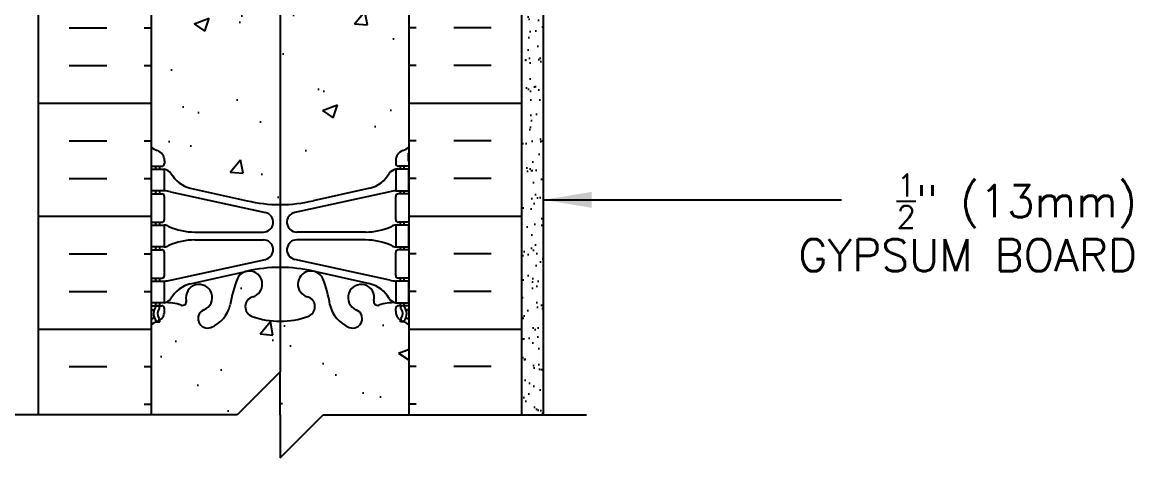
# Model space of a CAD drawing. Header units: inches. Extents: x 118.6 to 165.1, y -18.8 to 53.8.
# Drawn here: x 137.34 to 163.18, y 6.83 to 16.95 of the extents above; entities that cross this region are included whole.
import ezdxf

# ---------------------------------------------------------------- set-up
doc = ezdxf.new("R2010")
doc.units = ezdxf.units.IN
doc.header["$LTSCALE"] = 0.5
doc.header["$MEASUREMENT"] = 0
for name, color, linetype in [('HATCH', 12, 'Continuous'), ('line25', 2, 'Continuous'), ('LINE3', 3, 'Continuous'), ('LINE50', 5, 'Continuous'), ('LINE9', 9, 'Continuous'), ('TEXT', 4, 'Continuous'), ('Web_Edge', 9, 'Continuous')]:
    doc.layers.add(name, color=color, linetype=linetype)
doc.styles.add('DIM', font='romans.shx', dxfattribs={"width": 0.7})
doc.styles.add('ROMANS', font='romans.shx', dxfattribs={"height": 1.125})
doc.dimstyles.new('ext_12', dxfattribs={"dimscale": 12, "dimtxt": 0.09375, "dimasz": 0.09375, "dimexe": 0.09375, "dimexo": 0.0625, "dimgap": 0.0625, "dimtad": 1, "dimdec": 1, "dimzin": 3, "dimdsep": 46, "dimlunit": 4, "dimtxsty": 'DIM', "dimcen": 0.09, "dimdle": 0.09375, "dimclrt": 4, "dimadec": 0, "dimazin": 0, "dimtfac": 1, "dimtdec": 1, "dimtmove": 2, "dimatfit": 3, "dimfxl": 1, "dimfrac": 2, "dimtolj": 1, "dimtzin": 0, "dimarcsym": 0})

msp = doc.modelspace()

# ---------------------------------------------------------------- hatches: boundary and pattern name
at = {"layer": 'HATCH'}
h = msp.add_hatch(dxfattribs=at)
h.set_pattern_fill('AR-CONC', color=256, scale=0.5)
h.paths.add_polyline_path([(143.344, 8.828), (143.344, 7.828), (143.344, 6.828), (144.344, 7.828), (146.344, 7.828), (146.344, 9.917, 0.064398), (146.234, 9.983), (146.144, 9.983), (146.144, 10.024, -0.249069), (146.034, 10.232), (146.034, 10.299, -0.414214), (146.096, 10.362), (146.144, 10.362), (146.144, 10.432), (146.039, 10.432, 0.10046), (145.645, 10.374, -0.601435), (145.526, 10.479, 2.182095), (145.116, 10.266, -1), (144.952, 9.858, -0.24438), (144.504, 10.379, 0.053157), (144.338, 10.993, 1.553132), (143.98, 10.568, -0.735593), (143.992, 10.11, -0.082755), (143.344, 10.002, -0.082755), (142.695, 10.11, -0.735593), (142.708, 10.568, 1.553132), (142.35, 10.993, 0.053157), (142.184, 10.379, -0.24438), (141.736, 9.858, -1), (141.572, 10.266, 2.182095), (141.162, 10.479, -0.601435), (141.042, 10.374, 0.10046), (140.649, 10.432), (140.544, 10.432), (140.544, 10.362), (140.591, 10.362, -0.414214), (140.654, 10.299), (140.654, 10.232, -0.249069), (140.544, 10.024), (140.544, 9.983), (140.454, 9.983, 0.064398), (140.344, 9.917), (140.344, 7.828), (142.344, 7.828)])
h.paths.add_polyline_path([(146.344, 19.609, 0.082415), (146.2, 19.688, -0.317837), (146.034, 19.924), (146.034, 19.991, -0.414214), (146.096, 20.054), (146.144, 20.054), (146.144, 20.124), (146.039, 20.124, -0.188973), (145.883, 20.219, 0.196323), (145.434, 20.565), (144.112, 20.856, 0.057795), (143.344, 20.945, 0.057795), (142.576, 20.856), (141.254, 20.565, 0.196323), (140.805, 20.219, -0.188973), (140.649, 20.124), (140.544, 20.124), (140.544, 20.054), (140.591, 20.054, -0.414214), (140.654, 19.991), (140.654, 19.924, -0.317837), (140.487, 19.688, 0.082415), (140.344, 19.609), (140.344, 14.046, 0.082415), (140.487, 13.967, -0.317837), (140.654, 13.732), (140.654, 13.664, -0.414214), (140.591, 13.602), (140.544, 13.602), (140.544, 13.532), (140.649, 13.532, -0.188973), (140.805, 13.437, 0.196323), (141.254, 13.091), (142.576, 12.8, 0.057795), (143.344, 12.711, 0.057795), (144.112, 12.8), (145.434, 13.091, 0.196323), (145.883, 13.437, -0.188973), (146.039, 13.532), (146.144, 13.532), (146.144, 13.602), (146.096, 13.602, -0.414214), (146.034, 13.664), (146.034, 13.732, -0.317837), (146.2, 13.967, 0.082415), (146.344, 14.046)])
h.paths.add_polyline_path([(146.344, 25.828), (143.469, 25.828), (142.969, 26.328), (142.969, 27.453), (143.469, 27.953), (144.783, 27.953, -0.176192), (144.504, 28.379, 0.053157), (144.338, 28.993, 1.553132), (143.98, 28.568, -0.735593), (143.992, 28.11, -0.082755), (143.344, 28.002, -0.082755), (142.695, 28.11, -0.735593), (142.708, 28.568, 1.553132), (142.35, 28.993, 0.053157), (142.184, 28.379, -0.24438), (141.736, 27.858, -1), (141.572, 28.266, 2.182095), (141.162, 28.479, -0.601435), (141.042, 28.374, 0.10046), (140.649, 28.432), (140.544, 28.432), (140.544, 28.362), (140.591, 28.362, -0.414214), (140.654, 28.299), (140.654, 28.232, -0.249069), (140.544, 28.024), (140.544, 27.983), (140.454, 27.983, 0.064398), (140.344, 27.917), (140.344, 25.828), (140.344, 23.739, 0.064398), (140.454, 23.673), (140.544, 23.673), (140.544, 23.631, -0.249069), (140.654, 23.424), (140.654, 23.356, -0.414214), (140.591, 23.294), (140.544, 23.294), (140.544, 23.224), (140.649, 23.224, 0.10046), (141.042, 23.281, -0.601435), (141.162, 23.176, 2.182095), (141.572, 23.389, -1), (141.736, 23.798, -0.24438), (142.184, 23.277, 0.053157), (142.35, 22.663, 1.553132), (142.708, 23.087, -0.735593), (142.695, 23.545, -0.082755), (143.344, 23.653, -0.082755), (143.992, 23.545, -0.735593), (143.98, 23.087, 1.553132), (144.338, 22.663, 0.053157), (144.504, 23.277, -0.24438), (144.952, 23.798, -1), (145.116, 23.389, 2.182095), (145.526, 23.176, -0.601435), (145.645, 23.281, 0.10046), (146.039, 23.224), (146.144, 23.224), (146.144, 23.294), (146.096, 23.294, -0.414214), (146.034, 23.356), (146.034, 23.424, -0.249069), (146.144, 23.631), (146.144, 23.673), (146.234, 23.673, 0.064398), (146.344, 23.739)])
h.paths.add_polyline_path([(146.034, 28.232), (146.034, 28.299, -0.414214), (146.096, 28.362), (146.144, 28.362), (146.144, 28.432), (146.039, 28.432, 0.10046), (145.645, 28.374, -0.601435), (145.526, 28.479, 2.182095), (145.116, 28.266, -0.455774), (145.225, 27.953), (146.292, 27.953, 0.03269), (146.234, 27.983), (146.144, 27.983), (146.144, 28.024, -0.249069)], flags=17)
edge = h.paths.add_edge_path(flags=17)
edge.add_ellipse((144.214, 26.89), major_axis=(-0.746, 0), ratio=0.610344, start_angle=0, end_angle=360, ccw=False)
edge = h.paths.add_edge_path(flags=17)
edge.add_ellipse((144.214, 32.765), major_axis=(-0.746, 0), ratio=0.610344, start_angle=0, end_angle=360)
h.paths.add_polyline_path([(142.969, 33.328), (143.469, 33.828), (146.344, 33.828), (146.344, 37.609, 0.082415), (146.2, 37.688, -0.317837), (146.034, 37.924), (146.034, 37.991, -0.414214), (146.096, 38.054), (146.144, 38.054), (146.144, 38.124), (146.039, 38.124, -0.188973), (145.883, 38.219, 0.196323), (145.434, 38.565), (144.112, 38.856, 0.057795), (143.344, 38.945, 0.057795), (142.576, 38.856), (141.254, 38.565, 0.196323), (140.805, 38.219, -0.188973), (140.649, 38.124), (140.544, 38.124), (140.544, 38.054), (140.591, 38.054, -0.414214), (140.654, 37.991), (140.654, 37.924, -0.317837), (140.487, 37.688, 0.082415), (140.344, 37.609), (140.344, 32.046, 0.082415), (140.487, 31.967, -0.317837), (140.654, 31.732), (140.654, 31.664, -0.414214), (140.591, 31.602), (140.544, 31.602), (140.544, 31.532), (140.649, 31.532, -0.188973), (140.805, 31.437, 0.196323), (141.254, 31.091), (142.576, 30.8, 0.057795), (143.344, 30.711, 0.057795), (144.112, 30.8), (145.434, 31.091, 0.196323), (145.883, 31.437, -0.188973), (146.039, 31.532), (146.144, 31.532), (146.144, 31.602), (146.096, 31.602, -0.414214), (146.034, 31.664), (146.034, 31.703), (143.469, 31.703), (142.969, 32.203)])
h.paths.add_polyline_path([(146.2, 49.967, 0.082415), (146.344, 50.046), (146.344, 52.828), (144.344, 52.828), (143.344, 51.828), (143.344, 53.828), (142.344, 52.828), (140.344, 52.828), (140.344, 50.046, 0.082415), (140.487, 49.967, -0.317837), (140.654, 49.732), (140.654, 49.664, -0.414214), (140.591, 49.602), (140.544, 49.602), (140.544, 49.532), (140.649, 49.532, -0.188973), (140.805, 49.437, 0.196323), (141.254, 49.091), (142.576, 48.8, 0.057795), (143.344, 48.711, 0.057795), (144.112, 48.8), (145.434, 49.091, 0.196323), (145.883, 49.437, -0.188973), (146.039, 49.532), (146.144, 49.532), (146.144, 49.602), (146.096, 49.602, -0.414214), (146.034, 49.664), (146.034, 49.732, -0.317837)])
h = msp.add_hatch(dxfattribs=at)
h.set_pattern_fill('INSUL', color=256, scale=7, style=0)
h.set_pattern_definition([(0, (-2785.8178, -389.1817), (0, 2.625), []), (0, (-2785.8178, -388.3067), (0, 2.625), [0.875, -0.875]), (0, (-2785.8178, -387.4317), (0, 2.625), [0.875, -0.875])])
h.paths.add_polyline_path([(137.719, 7.828), (138.156, 7.828), (138.156, 8.328), (139.656, 8.328), (139.656, 7.828), (140.344, 7.828), (140.344, 25.828), (139.656, 25.828), (139.656, 26.328), (138.156, 26.328), (138.156, 25.828), (137.719, 25.828)])
h = msp.add_hatch(dxfattribs=at)
h.set_pattern_fill('INSUL', color=256, scale=7, style=0)
h.set_pattern_definition([(180, (3072.5054, -389.1817), (0, 2.625), []), (180, (3072.5054, -388.3067), (0, 2.625), [0.875, -0.875]), (180, (3072.5054, -387.4317), (0, 2.625), [0.875, -0.875])])
h.paths.add_polyline_path([(148.969, 7.828), (148.531, 7.828), (148.531, 8.328), (147.031, 8.328), (147.031, 7.828), (146.344, 7.828), (146.344, 25.828), (147.031, 25.828), (147.031, 26.328), (148.531, 26.328), (148.531, 25.828), (148.969, 25.828)])
h = msp.add_hatch(dxfattribs=at)
h.set_pattern_fill('AR-SAND', color=256, scale=0.25, style=0)
h.set_pattern_definition([(37.5, (91.6678, 6.57363), (-0.0157483, 0.481706), [0, -0.38, 0, -0.425, 0, -0.40625]), (7.5, (91.6678, 6.5736), (0.442444, 0.7055365), [0, -0.205, 0, -0.3425, 0, -0.13125]), (327.5, (91.3603, 6.57363), (0.7785355, 0.0014148), [0, -0.125, 0, -0.45, 0, -0.5875]), (317.5, (91.3603, 6.5736), (0.751532, 0.219419), [0, -0.0625, 0, -0.295, 0, -0.3375])])
h.paths.add_polyline_path([(149.469, 25.328), (148.969, 25.328), (148.969, 7.828), (149.469, 7.828)])

# ---------------------------------------------------------------- linework, layer by layer
at = {"layer": 'line25'}
for p, q in [((140.344, 25.828), (140.344, 7.828)), ((146.344, 7.828), (146.344, 20.203))]:
    msp.add_line(p, q, dxfattribs=at)
at = {"layer": 'LINE3'}
msp.add_line((143.344, 42.387), (143.344, 8.828), dxfattribs=at)
at = {"layer": 'LINE50'}
for p, q in [((137.719, 7.828), (137.719, 25.828)), ((148.969, 7.828), (148.969, 25.828))]:
    msp.add_line(p, q, dxfattribs=at)
at = {"layer": 'LINE9'}
for p, q in [((149.469, 7.828), (149.469, 25.328)), ((143.344, 8.828), (142.344, 7.828)), ((143.344, 7.828), (143.344, 8.828)), ((142.344, 7.828), (136.219, 7.828)), ((143.344, 7.828), (143.344, 6.828)), ((143.344, 6.828), (144.344, 7.828)), ((144.344, 7.828), (150.469, 7.828))]:
    msp.add_line(p, q, dxfattribs=at)
at = {"layer": 'Web_Edge'}
for p, q in [((140.354, 13.722), (140.354, 13.908)), ((140.354, 13.722), (140.354, 13.908)), ((140.654, 13.732), (140.654, 13.664)), ((140.654, 13.732), (140.654, 13.664)), ((146.034, 13.732), (146.034, 13.664)), ((146.034, 13.732), (146.034, 13.664)), ((146.334, 13.722), (146.334, 13.908)), ((146.334, 13.722), (146.334, 13.908)), ((140.344, 13.602), (140.591, 13.602)), ((140.344, 13.602), (140.591, 13.602)), ((140.454, 13.532), (140.454, 13.602)), ((140.454, 13.532), (140.454, 13.602)), ((140.544, 13.532), (140.544, 13.602)), ((140.544, 13.532), (140.544, 13.602)), ((146.344, 13.602), (146.096, 13.602)), ((146.344, 13.602), (146.096, 13.602)), ((146.144, 13.532), (146.144, 13.602)), ((146.144, 13.532), (146.144, 13.602)), ((146.234, 13.532), (146.234, 13.602)), ((146.234, 13.532), (146.234, 13.602)), ((140.344, 12.962), (140.591, 12.962)), ((140.344, 12.962), (140.591, 12.962)), ((140.454, 12.962), (140.454, 13.032)), ((140.454, 12.962), (140.454, 13.032)), ((140.544, 12.962), (140.544, 13.032)), ((140.544, 12.962), (140.544, 13.032)), ((140.793, 13.008), (143.004, 12.526)), ((140.793, 13.008), (143.004, 12.526)), ((141.254, 13.091), (142.576, 12.8)), ((141.254, 13.091), (142.576, 12.8)), ((145.895, 13.008), (143.684, 12.526)), ((145.895, 13.008), (143.684, 12.526)), ((145.434, 13.091), (144.112, 12.8)), ((145.434, 13.091), (144.112, 12.8)), ((146.344, 12.962), (146.096, 12.962)), ((146.344, 12.962), (146.096, 12.962)), ((146.144, 12.962), (146.144, 13.032)), ((146.144, 12.962), (146.144, 13.032)), ((146.234, 12.962), (146.234, 13.032)), ((146.234, 12.962), (146.234, 13.032)), ((140.654, 12.364), (140.654, 12.899)), ((140.654, 12.364), (140.654, 12.899)), ((146.034, 12.364), (146.034, 12.899)), ((146.034, 12.364), (146.034, 12.899)), ((140.344, 12.302), (140.591, 12.302)), ((140.344, 12.302), (140.591, 12.302)), ((140.454, 12.232), (140.454, 12.302)), ((140.454, 12.232), (140.454, 12.302)), ((140.544, 12.232), (140.544, 12.302)), ((140.544, 12.232), (140.544, 12.302)), ((146.344, 12.302), (146.096, 12.302)), ((146.344, 12.302), (146.096, 12.302)), ((146.144, 12.232), (146.144, 12.302)), ((146.144, 12.232), (146.144, 12.302)), ((146.234, 12.232), (146.234, 12.302)), ((146.234, 12.232), (146.234, 12.302)), ((141.359, 12.072), (142.955, 12.072)), ((141.359, 12.072), (142.955, 12.072)), ((141.359, 11.892), (142.955, 11.892)), ((141.359, 11.892), (142.955, 11.892)), ((145.329, 12.072), (143.733, 12.072)), ((145.329, 12.072), (143.733, 12.072)), ((145.329, 11.892), (143.733, 11.892)), ((145.329, 11.892), (143.733, 11.892)), ((140.344, 11.662), (140.591, 11.662)), ((140.344, 11.662), (140.591, 11.662)), ((140.454, 11.662), (140.454, 11.732)), ((140.454, 11.662), (140.454, 11.732)), ((140.544, 11.662), (140.544, 11.732)), ((140.544, 11.662), (140.544, 11.732)), ((146.344, 11.662), (146.096, 11.662)), ((146.344, 11.662), (146.096, 11.662)), ((146.144, 11.662), (146.144, 11.732)), ((146.144, 11.662), (146.144, 11.732)), ((146.234, 11.662), (146.234, 11.732)), ((146.234, 11.662), (146.234, 11.732)), ((140.654, 11.064), (140.654, 11.599)), ((140.654, 11.064), (140.654, 11.599)), ((140.793, 10.955), (143.004, 11.437)), ((140.793, 10.955), (143.004, 11.437)), ((145.895, 10.955), (143.684, 11.437)), ((145.895, 10.955), (143.684, 11.437)), ((146.034, 11.064), (146.034, 11.599)), ((146.034, 11.064), (146.034, 11.599)), ((141.254, 10.873), (142.576, 11.163)), ((141.254, 10.873), (142.576, 11.163)), ((145.434, 10.873), (144.112, 11.163)), ((145.434, 10.873), (144.112, 11.163)), ((140.344, 11.002), (140.591, 11.002)), ((140.344, 11.002), (140.591, 11.002)), ((140.454, 10.932), (140.454, 11.002)), ((140.454, 10.932), (140.454, 11.002)), ((140.544, 10.932), (140.544, 11.002)), ((140.544, 10.932), (140.544, 11.002)), ((146.344, 11.002), (146.096, 11.002)), ((146.344, 11.002), (146.096, 11.002)), ((146.144, 10.932), (146.144, 11.002)), ((146.144, 10.932), (146.144, 11.002)), ((146.234, 10.932), (146.234, 11.002)), ((146.234, 10.932), (146.234, 11.002)), ((140.344, 10.362), (140.591, 10.362)), ((140.344, 10.362), (140.591, 10.362)), ((140.454, 10.362), (140.454, 10.432)), ((140.454, 10.362), (140.454, 10.432)), ((140.544, 10.362), (140.544, 10.432)), ((140.544, 10.362), (140.544, 10.432)), ((146.344, 10.362), (146.096, 10.362)), ((146.344, 10.362), (146.096, 10.362)), ((146.144, 10.362), (146.144, 10.432)), ((146.144, 10.362), (146.144, 10.432)), ((146.234, 10.362), (146.234, 10.432)), ((146.234, 10.362), (146.234, 10.432)), ((140.344, 10.262), (140.386, 10.262)), ((140.344, 10.262), (140.386, 10.262)), ((140.654, 10.232), (140.654, 10.299)), ((140.654, 10.232), (140.654, 10.299)), ((146.034, 10.232), (146.034, 10.299)), ((146.034, 10.232), (146.034, 10.299)), ((146.344, 10.262), (146.302, 10.262)), ((146.344, 10.262), (146.302, 10.262)), ((140.454, 9.983), (140.544, 9.983)), ((140.454, 9.983), (140.544, 9.983)), ((140.544, 9.983), (140.544, 10.024)), ((140.544, 9.983), (140.544, 10.024)), ((146.144, 9.983), (146.144, 10.024)), ((146.144, 9.983), (146.144, 10.024)), ((146.234, 9.983), (146.144, 9.983)), ((146.234, 9.983), (146.144, 9.983))]:
    msp.add_line(p, q, dxfattribs=at)
for points in [[(140.349, 13.532), (140.649, 13.532), (140.649, 13.032), (140.349, 13.032)], [(140.349, 13.532), (140.649, 13.532), (140.649, 13.032), (140.349, 13.032)], [(146.339, 13.532), (146.039, 13.532), (146.039, 13.032), (146.339, 13.032)], [(146.339, 13.532), (146.039, 13.532), (146.039, 13.032), (146.339, 13.032)], [(140.349, 12.232), (140.649, 12.232), (140.649, 11.732), (140.349, 11.732)], [(140.349, 12.232), (140.649, 12.232), (140.649, 11.732), (140.349, 11.732)], [(146.339, 12.232), (146.039, 12.232), (146.039, 11.732), (146.339, 11.732)], [(146.339, 12.232), (146.039, 12.232), (146.039, 11.732), (146.339, 11.732)], [(140.349, 10.932), (140.649, 10.932), (140.649, 10.432), (140.349, 10.432)], [(140.349, 10.932), (140.649, 10.932), (140.649, 10.432), (140.349, 10.432)], [(146.339, 10.932), (146.039, 10.932), (146.039, 10.432), (146.339, 10.432)], [(146.339, 10.932), (146.039, 10.932), (146.039, 10.432), (146.339, 10.432)]]:
    msp.add_lwpolyline(points, close=True, dxfattribs=at)
for centre, radius, start, end in [((140.654, 14.439), 0.5, 231.6833, 250.5288), ((140.654, 14.439), 0.5, 231.6833, 250.5288), ((140.404, 13.732), 0.25, 0, 70.5288), ((140.404, 13.732), 0.25, 0, 70.5288), ((146.284, 13.732), 0.25, 109.4712, 180), ((146.284, 13.732), 0.25, 109.4712, 180), ((146.034, 14.439), 0.5, 289.4712, 308.3167), ((146.034, 14.439), 0.5, 289.4712, 308.3167), ((140.654, 14.439), 0.6, 238.8907, 238.927), ((140.334, 13.908), 0.02, 360, 58.927), ((140.654, 14.439), 0.6, 238.8907, 238.927), ((140.334, 13.908), 0.02, 360, 58.927), ((140.334, 13.722), 0.02, 299.988, 360), ((140.334, 13.722), 0.02, 299.988, 360), ((146.354, 13.908), 0.02, 121.073, 180), ((146.354, 13.908), 0.02, 121.073, 180), ((146.354, 13.722), 0.02, 180, 240.012), ((146.354, 13.722), 0.02, 180, 240.012), ((146.034, 14.439), 0.6, 301.073, 301.1093), ((146.034, 14.439), 0.6, 301.073, 301.1093), ((140.591, 13.664), 0.0625, 270, 0), ((140.591, 13.664), 0.0625, 270, 0), ((140.606, 13.285), 0.25, 37.2777, 80.0823), ((140.606, 13.285), 0.25, 37.2777, 80.0823), ((141.453, 13.814), 0.75, 210.155, 254.5838), ((141.453, 13.814), 0.75, 210.155, 254.5838), ((145.234, 13.814), 0.75, 285.4162, 329.845), ((145.234, 13.814), 0.75, 285.4162, 329.845), ((146.082, 13.285), 0.25, 99.9177, 142.7223), ((146.082, 13.285), 0.25, 99.9177, 142.7223), ((146.096, 13.664), 0.0625, 180, 270), ((146.096, 13.664), 0.0625, 180, 270), ((140.591, 12.899), 0.0625, 0, 90), ((140.591, 12.899), 0.0625, 0, 90), ((140.558, 12.036), 1, 76.4291, 84.7991), ((140.558, 12.036), 1, 76.4291, 84.7991), ((146.129, 12.036), 1, 95.2009, 103.5709), ((146.129, 12.036), 1, 95.2009, 103.5709), ((146.096, 12.899), 0.0625, 90, 180), ((146.096, 12.899), 0.0625, 90, 180), ((143.344, 16.067), 3.356, 256.7692, 270), ((143.344, 16.067), 3.356, 256.7692, 270), ((143.344, 16.067), 3.356, 270, 283.2308), ((143.344, 16.067), 3.356, 270, 283.2308), ((142.955, 12.302), 0.23, 270, 77.6055), ((142.955, 12.302), 0.23, 270, 77.6055), ((143.733, 12.302), 0.23, 102.3945, 270), ((143.733, 12.302), 0.23, 102.3945, 270), ((140.591, 12.364), 0.0625, 270, 0), ((140.591, 12.364), 0.0625, 270, 0), ((140.645, 12.013), 0.219, 60.4937, 88.92), ((140.645, 12.013), 0.219, 60.4937, 88.92), ((140.645, 12.013), 0.219, 60.4937, 88.92), ((140.645, 12.013), 0.219, 60.4937, 88.92), ((141.389, 13.671), 1.6, 246.5673, 268.9203), ((141.389, 13.671), 1.6, 246.5673, 268.9203), ((141.389, 13.671), 1.6, 246.5673, 268.9203), ((141.389, 13.671), 1.6, 246.5673, 268.9203), ((145.299, 13.671), 1.6, 271.0797, 293.4327), ((145.299, 13.671), 1.6, 271.0797, 293.4327), ((145.299, 13.671), 1.6, 271.0797, 293.4327), ((145.299, 13.671), 1.6, 271.0797, 293.4327), ((146.043, 12.013), 0.219, 91.08, 119.5063), ((146.043, 12.013), 0.219, 91.08, 119.5063), ((146.043, 12.013), 0.219, 91.08, 119.5063), ((146.043, 12.013), 0.219, 91.08, 119.5063), ((146.096, 12.364), 0.0625, 180, 270), ((146.096, 12.364), 0.0625, 180, 270), ((141.389, 10.292), 1.6, 91.0797, 113.4327), ((141.389, 10.292), 1.6, 91.0797, 113.4327), ((142.955, 11.662), 0.23, 282.3945, 90), ((142.955, 11.662), 0.23, 282.3945, 90), ((143.733, 11.662), 0.23, 90, 257.6055), ((143.733, 11.662), 0.23, 90, 257.6055), ((145.299, 10.292), 1.6, 66.5673, 88.9203), ((145.299, 10.292), 1.6, 66.5673, 88.9203), ((140.591, 11.599), 0.0625, 0, 90), ((140.591, 11.599), 0.0625, 0, 90), ((140.645, 11.95), 0.219, 271.08, 299.5063), ((140.645, 11.95), 0.219, 271.08, 299.5063), ((146.043, 11.95), 0.219, 240.4937, 268.92), ((146.043, 11.95), 0.219, 240.4937, 268.92), ((146.096, 11.599), 0.0625, 90, 180), ((146.096, 11.599), 0.0625, 90, 180), ((142.625, 10.862), 0.305, 285.7253, 154.6218), ((142.625, 10.862), 0.305, 285.7253, 154.6218), ((143.344, 7.896), 3.356, 90, 103.2308), ((143.344, 7.896), 3.356, 90, 103.2308), ((143.344, 7.896), 3.356, 76.7692, 90), ((143.344, 7.896), 3.356, 76.7692, 90), ((144.062, 10.862), 0.305, 25.3782, 254.2747), ((144.062, 10.862), 0.305, 25.3782, 254.2747), ((140.591, 11.064), 0.0625, 270, 0), ((140.591, 11.064), 0.0625, 270, 0), ((140.558, 11.928), 1, 275.2009, 283.5709), ((140.558, 11.928), 1, 275.2009, 283.5709), ((141.453, 10.15), 0.75, 105.4162, 149.845), ((141.453, 10.15), 0.75, 105.4162, 149.845), ((141.459, 10.55), 0.305, 291.8037, 193.3205), ((141.459, 10.55), 0.305, 291.8037, 193.3205), ((145.147, 9.908), 3, 158.8016, 170.9727), ((145.147, 9.908), 3, 158.8016, 170.9727), ((141.541, 9.908), 3, 9.0273, 21.1984), ((141.541, 9.908), 3, 9.0273, 21.1984), ((145.229, 10.55), 0.305, 346.6795, 248.1963), ((145.229, 10.55), 0.305, 346.6795, 248.1963), ((145.234, 10.15), 0.75, 30.155, 74.5838), ((145.234, 10.15), 0.75, 30.155, 74.5838), ((146.129, 11.928), 1, 256.4291, 264.7991), ((146.129, 11.928), 1, 256.4291, 264.7991), ((146.096, 11.064), 0.0625, 180, 270), ((146.096, 11.064), 0.0625, 180, 270), ((140.648, 10.177), 0.25, 137.5391, 219.8855), ((140.648, 10.177), 0.25, 137.5391, 219.8855), ((140.496, 10.315), 0.045, 317.5391, 137.5391), ((140.496, 10.315), 0.045, 317.5391, 137.5391), ((140.591, 10.299), 0.0625, 360, 90), ((140.591, 10.299), 0.0625, 360, 90), ((140.606, 10.678), 0.25, 279.9177, 322.7223), ((140.606, 10.678), 0.25, 279.9177, 322.7223), ((140.705, 9.433), 1, 70.0933, 93.2121), ((140.705, 9.433), 1, 70.0933, 93.2121), ((141.074, 10.459), 0.09, 251.1349, 13.3205), ((141.074, 10.459), 0.09, 251.1349, 13.3205), ((141.459, 10.55), 0.745, 291.8037, 346.7348), ((141.459, 10.55), 0.745, 291.8037, 346.7348), ((142.773, 10.337), 0.24, 105.7253, 251.077), ((142.773, 10.337), 0.24, 105.7253, 251.077), ((143.915, 10.337), 0.24, 288.923, 74.2747), ((143.915, 10.337), 0.24, 288.923, 74.2747), ((145.229, 10.55), 0.745, 193.2652, 248.1963), ((145.229, 10.55), 0.745, 193.2652, 248.1963), ((145.613, 10.459), 0.09, 166.6795, 288.8651), ((145.613, 10.459), 0.09, 166.6795, 288.8651), ((145.983, 9.433), 1, 86.7879, 109.9067), ((145.983, 9.433), 1, 86.7879, 109.9067), ((146.082, 10.678), 0.25, 217.2777, 260.0823), ((146.082, 10.678), 0.25, 217.2777, 260.0823), ((146.096, 10.299), 0.0625, 90, 180), ((146.096, 10.299), 0.0625, 90, 180), ((146.191, 10.315), 0.045, 42.4609, 222.4609), ((146.191, 10.315), 0.045, 42.4609, 222.4609), ((146.04, 10.177), 0.25, 320.1145, 42.4609), ((146.04, 10.177), 0.25, 320.1145, 42.4609), ((140.386, 10.242), 0.02, 345.8459, 90), ((140.386, 10.242), 0.02, 345.8459, 90), ((140.393, 10.087), 0.02, 294.9252, 19.2084), ((140.393, 10.087), 0.02, 294.9252, 19.2084), ((140.404, 10.232), 0.25, 289.4712, 360), ((140.404, 10.232), 0.25, 289.4712, 360), ((140.648, 10.177), 0.16, 137.5391, 219.9999), ((140.648, 10.177), 0.16, 137.5391, 219.9999), ((141.654, 10.062), 0.22, 111.8037, 291.8037), ((141.654, 10.062), 0.22, 111.8037, 291.8037), ((143.344, 12.002), 2, 251.077, 270), ((143.344, 12.002), 2, 251.077, 270), ((143.344, 12.002), 2, 270, 288.923), ((143.344, 12.002), 2, 270, 288.923), ((145.034, 10.062), 0.22, 248.1963, 68.1963), ((145.034, 10.062), 0.22, 248.1963, 68.1963), ((146.284, 10.232), 0.25, 180, 250.5288), ((146.284, 10.232), 0.25, 180, 250.5288), ((146.04, 10.177), 0.16, 320.0001, 42.4609), ((146.04, 10.177), 0.16, 320.0001, 42.4609), ((146.295, 10.087), 0.02, 160.7916, 245.0748), ((146.295, 10.087), 0.02, 160.7916, 245.0748), ((146.302, 10.242), 0.02, 90, 194.1541), ((146.302, 10.242), 0.02, 90, 194.1541), ((140.654, 9.525), 0.6, 114.9252, 121.1093), ((140.654, 9.525), 0.6, 114.9252, 121.1093), ((140.654, 9.525), 0.5, 109.4712, 128.3167), ((140.654, 9.525), 0.5, 109.4712, 128.3167), ((140.49, 10.046), 0.045, 218.552, 40.8121), ((140.49, 10.046), 0.045, 218.552, 40.8121), ((146.198, 10.046), 0.045, 139.1879, 321.448), ((146.198, 10.046), 0.045, 139.1879, 321.448), ((146.034, 9.525), 0.5, 51.6833, 70.5288), ((146.034, 9.525), 0.5, 51.6833, 70.5288), ((146.034, 9.525), 0.6, 58.8907, 65.0748), ((146.034, 9.525), 0.6, 58.8907, 65.0748)]:
    msp.add_arc(centre, radius, start, end, dxfattribs=at)

# ---------------------------------------------------------------- texts
at = {"layer": 'TEXT', "insert": (163.279, 11.161), "char_height": 0.75, "width": 10.57544, "attachment_point": 9, "style": 'ROMANS'}
msp.add_mtext('\\A1;{\\H0.7x;\\S1/2;\\H1.4286x;"} (13mm) GYPSUM BOARD', dxfattribs=at)

# ---------------------------------------------------------------- leaders
at = {"layer": 'TEXT'}
msp.add_leader([(149.469, 12.822), (156.404, 12.822)], dimstyle='ext_12', override={"dimgap": 0.0625, "dimtad": 0}, dxfattribs=at)

doc.saveas('drawing.dxf')
